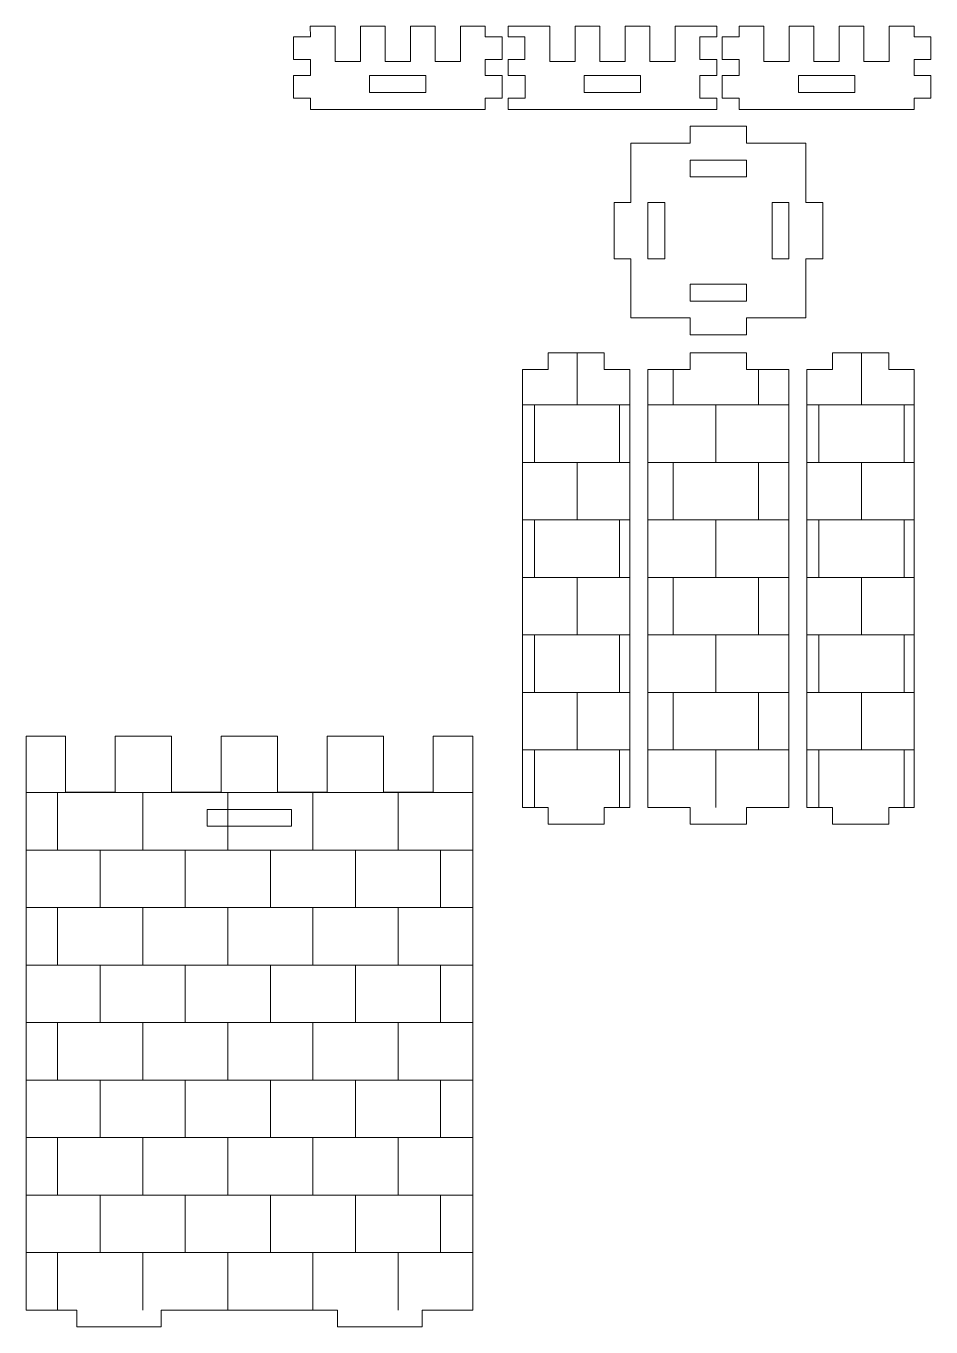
# Model space of a CAD drawing. Header units: millimetres. Extents: x -421 to 418, y -426 to 431.
# Drawn here: x 55.5 to 216.1, y -119.7 to 111.4 of the extents above; entities that cross this region are included whole.
import ezdxf

# ---------------------------------------------------------------- set-up
doc = ezdxf.new("R2010")
doc.units = ezdxf.units.MM
doc.header["$MEASUREMENT"] = 0
doc.layers.add('layer 1', color=7, linetype='Continuous')

msp = doc.modelspace()

# ---------------------------------------------------------------- linework, layer by layer
at = {"layer": 'layer 1', "color": 250, "lineweight": 9}
for points, knots in [([(105.9629, 96.5401), (105.9629, 96.5401), (105.9625, 98.5401), (105.9625, 98.5401), (105.9625, 98.5401), (105.9625, 98.5401), (102.9662, 98.5401), (102.9662, 98.5401), (102.9662, 98.5401), (102.9662, 98.5401), (102.9662, 102.5401), (102.9662, 102.5401), (102.9662, 102.5401), (102.9662, 102.5401), (105.9618, 102.5401), (105.9618, 102.5401), (105.9618, 102.5401), (105.9618, 102.5401), (105.9613, 105.4029), (105.9613, 105.4029), (105.9613, 105.4029), (105.9613, 105.4029), (102.9513, 105.4029), (102.9513, 105.4029), (102.9513, 105.4029), (102.9513, 105.4029), (102.9513, 109.4029), (102.9513, 109.4029), (102.9513, 109.4029), (102.9513, 109.4029), (105.9606, 109.4029), (105.9606, 109.4029), (105.9606, 109.4029), (105.9606, 109.4029), (105.9603, 111.3501), (105.9603, 111.3501), (105.9603, 111.3501), (105.9603, 111.3501), (110.3618, 111.3501), (110.3618, 111.3501), (110.3618, 111.3501), (110.3618, 111.3501), (110.3618, 105.0354), (110.3618, 105.0354), (110.3618, 105.0354), (110.3618, 105.0354), (114.8404, 105.0354), (114.8404, 105.0354), (114.8404, 105.0354), (114.8404, 105.0354), (114.8404, 111.3501), (114.8404, 111.3501), (114.8404, 111.3501), (114.8404, 111.3501), (119.2419, 111.3501), (119.2419, 111.3501), (119.2419, 111.3501), (119.2419, 111.3501), (119.2419, 105.0354), (119.2419, 105.0354), (119.2419, 105.0354), (119.2419, 105.0354), (123.7205, 105.0354), (123.7205, 105.0354), (123.7205, 105.0354), (123.7205, 105.0354), (123.7205, 111.3501), (123.7205, 111.3501), (123.7205, 111.3501), (123.7205, 111.3501), (128.1221, 111.3501), (128.1221, 111.3501), (128.1221, 111.3501), (128.1221, 111.3501), (128.1221, 105.0354), (128.1221, 105.0354), (128.1221, 105.0354), (128.1221, 105.0354), (132.6008, 105.0354), (132.6008, 105.0354), (132.6008, 105.0354), (132.6008, 105.0354), (132.6008, 111.3501), (132.6008, 111.3501), (132.6008, 111.3501), (132.6008, 111.3501), (137.0024, 111.3501), (137.0024, 111.3501), (137.0024, 111.3501), (137.0024, 111.3501), (137.0038, 109.4029), (137.0038, 109.4029), (137.0038, 109.4029), (137.0038, 109.4029), (139.9975, 109.4029), (139.9975, 109.4029), (139.9975, 109.4029), (139.9975, 109.4029), (139.9975, 105.4029), (139.9975, 105.4029), (139.9975, 105.4029), (139.9975, 105.4029), (137.0067, 105.4029), (137.0067, 105.4029), (137.0067, 105.4029), (137.0067, 105.4029), (137.0087, 102.5401), (137.0087, 102.5401), (137.0087, 102.5401), (137.0087, 102.5401), (140.013, 102.5401), (140.013, 102.5401), (140.013, 102.5401), (140.013, 102.5401), (140.013, 98.5401), (140.013, 98.5401), (140.013, 98.5401), (140.013, 98.5401), (137.0116, 98.5401), (137.0116, 98.5401), (137.0116, 98.5401), (137.0116, 98.5401), (137.013, 96.5401), (137.013, 96.5401), (137.013, 96.5401), (137.013, 96.5401), (105.9629, 96.5401), (105.9629, 96.5401)], [0, 0, 0, 0, 0.03030303, 0.03030303, 0.03030303, 0.03030303, 0.06060606, 0.06060606, 0.06060606, 0.06060606, 0.09090909, 0.09090909, 0.09090909, 0.09090909, 0.12121212, 0.12121212, 0.12121212, 0.12121212, 0.15151515, 0.15151515, 0.15151515, 0.15151515, 0.18181818, 0.18181818, 0.18181818, 0.18181818, 0.21212121, 0.21212121, 0.21212121, 0.21212121, 0.24242424, 0.24242424, 0.24242424, 0.24242424, 0.27272727, 0.27272727, 0.27272727, 0.27272727, 0.3030303, 0.3030303, 0.3030303, 0.3030303, 0.33333333, 0.33333333, 0.33333333, 0.33333333, 0.36363636, 0.36363636, 0.36363636, 0.36363636, 0.39393939, 0.39393939, 0.39393939, 0.39393939, 0.42424242, 0.42424242, 0.42424242, 0.42424242, 0.45454545, 0.45454545, 0.45454545, 0.45454545, 0.48484848, 0.48484848, 0.48484848, 0.48484848, 0.51515152, 0.51515152, 0.51515152, 0.51515152, 0.54545455, 0.54545455, 0.54545455, 0.54545455, 0.57575758, 0.57575758, 0.57575758, 0.57575758, 0.60606061, 0.60606061, 0.60606061, 0.60606061, 0.63636364, 0.63636364, 0.63636364, 0.63636364, 0.66666667, 0.66666667, 0.66666667, 0.66666667, 0.6969697, 0.6969697, 0.6969697, 0.6969697, 0.72727273, 0.72727273, 0.72727273, 0.72727273, 0.75757576, 0.75757576, 0.75757576, 0.75757576, 0.78787879, 0.78787879, 0.78787879, 0.78787879, 0.81818182, 0.81818182, 0.81818182, 0.81818182, 0.84848485, 0.84848485, 0.84848485, 0.84848485, 0.87878788, 0.87878788, 0.87878788, 0.87878788, 0.90909091, 0.90909091, 0.90909091, 0.90909091, 0.93939394, 0.93939394, 0.93939394, 0.93939394, 1, 1, 1, 1]), ([(141.0762, 96.5401), (141.0762, 96.5401), (141.0758, 98.5401), (141.0758, 98.5401), (141.0758, 98.5401), (141.0758, 98.5401), (144.0762, 98.5401), (144.0762, 98.5401), (144.0762, 98.5401), (144.0762, 98.5401), (144.0762, 102.5401), (144.0762, 102.5401), (144.0762, 102.5401), (144.0762, 102.5401), (141.0751, 102.5401), (141.0751, 102.5401), (141.0751, 102.5401), (141.0751, 102.5401), (141.0746, 105.4029), (141.0746, 105.4029), (141.0746, 105.4029), (141.0746, 105.4029), (144.0579, 105.4029), (144.0579, 105.4029), (144.0579, 105.4029), (144.0579, 105.4029), (144.0579, 109.4029), (144.0579, 109.4029), (144.0579, 109.4029), (144.0579, 109.4029), (141.0739, 109.4029), (141.0739, 109.4029), (141.0739, 109.4029), (141.0739, 109.4029), (141.0736, 111.3501), (141.0736, 111.3501), (141.0736, 111.3501), (141.0736, 111.3501), (148.4751, 111.3501), (148.4751, 111.3501), (148.4751, 111.3501), (148.4751, 111.3501), (148.4751, 105.0354), (148.4751, 105.0354), (148.4751, 105.0354), (148.4751, 105.0354), (152.9537, 105.0354), (152.9537, 105.0354), (152.9537, 105.0354), (152.9537, 105.0354), (152.9537, 111.3501), (152.9537, 111.3501), (152.9537, 111.3501), (152.9537, 111.3501), (157.3552, 111.3501), (157.3552, 111.3501), (157.3552, 111.3501), (157.3552, 111.3501), (157.3552, 105.0354), (157.3552, 105.0354), (157.3552, 105.0354), (157.3552, 105.0354), (161.8338, 105.0354), (161.8338, 105.0354), (161.8338, 105.0354), (161.8338, 105.0354), (161.8338, 111.3501), (161.8338, 111.3501), (161.8338, 111.3501), (161.8338, 111.3501), (166.2354, 111.3501), (166.2354, 111.3501), (166.2354, 111.3501), (166.2354, 111.3501), (166.2354, 105.0354), (166.2354, 105.0354), (166.2354, 105.0354), (166.2354, 105.0354), (170.7141, 105.0354), (170.7141, 105.0354), (170.7141, 105.0354), (170.7141, 105.0354), (170.7141, 111.3501), (170.7141, 111.3501), (170.7141, 111.3501), (170.7141, 111.3501), (178.1157, 111.3501), (178.1157, 111.3501), (178.1157, 111.3501), (178.1157, 111.3501), (178.1171, 109.4029), (178.1171, 109.4029), (178.1171, 109.4029), (178.1171, 109.4029), (175.1121, 109.4029), (175.1121, 109.4029), (175.1121, 109.4029), (175.1121, 109.4029), (175.1121, 105.4029), (175.1121, 105.4029), (175.1121, 105.4029), (175.1121, 105.4029), (178.12, 105.4029), (178.12, 105.4029), (178.12, 105.4029), (178.12, 105.4029), (178.122, 102.5401), (178.122, 102.5401), (178.122, 102.5401), (178.122, 102.5401), (175.1261, 102.5401), (175.1261, 102.5401), (175.1261, 102.5401), (175.1261, 102.5401), (175.1261, 98.5401), (175.1261, 98.5401), (175.1261, 98.5401), (175.1261, 98.5401), (178.1249, 98.5401), (178.1249, 98.5401), (178.1249, 98.5401), (178.1249, 98.5401), (178.1263, 96.5401), (178.1263, 96.5401), (178.1263, 96.5401), (178.1263, 96.5401), (141.0762, 96.5401), (141.0762, 96.5401)], [0, 0, 0, 0, 0.03030303, 0.03030303, 0.03030303, 0.03030303, 0.06060606, 0.06060606, 0.06060606, 0.06060606, 0.09090909, 0.09090909, 0.09090909, 0.09090909, 0.12121212, 0.12121212, 0.12121212, 0.12121212, 0.15151515, 0.15151515, 0.15151515, 0.15151515, 0.18181818, 0.18181818, 0.18181818, 0.18181818, 0.21212121, 0.21212121, 0.21212121, 0.21212121, 0.24242424, 0.24242424, 0.24242424, 0.24242424, 0.27272727, 0.27272727, 0.27272727, 0.27272727, 0.3030303, 0.3030303, 0.3030303, 0.3030303, 0.33333333, 0.33333333, 0.33333333, 0.33333333, 0.36363636, 0.36363636, 0.36363636, 0.36363636, 0.39393939, 0.39393939, 0.39393939, 0.39393939, 0.42424242, 0.42424242, 0.42424242, 0.42424242, 0.45454545, 0.45454545, 0.45454545, 0.45454545, 0.48484848, 0.48484848, 0.48484848, 0.48484848, 0.51515152, 0.51515152, 0.51515152, 0.51515152, 0.54545455, 0.54545455, 0.54545455, 0.54545455, 0.57575758, 0.57575758, 0.57575758, 0.57575758, 0.60606061, 0.60606061, 0.60606061, 0.60606061, 0.63636364, 0.63636364, 0.63636364, 0.63636364, 0.66666667, 0.66666667, 0.66666667, 0.66666667, 0.6969697, 0.6969697, 0.6969697, 0.6969697, 0.72727273, 0.72727273, 0.72727273, 0.72727273, 0.75757576, 0.75757576, 0.75757576, 0.75757576, 0.78787879, 0.78787879, 0.78787879, 0.78787879, 0.81818182, 0.81818182, 0.81818182, 0.81818182, 0.84848485, 0.84848485, 0.84848485, 0.84848485, 0.87878788, 0.87878788, 0.87878788, 0.87878788, 0.90909091, 0.90909091, 0.90909091, 0.90909091, 0.93939394, 0.93939394, 0.93939394, 0.93939394, 1, 1, 1, 1]), ([(182.0949, 96.5401), (182.0949, 96.5401), (182.0945, 98.5401), (182.0945, 98.5401), (182.0945, 98.5401), (182.0945, 98.5401), (179.0982, 98.5401), (179.0982, 98.5401), (179.0982, 98.5401), (179.0982, 98.5401), (179.0982, 102.5401), (179.0982, 102.5401), (179.0982, 102.5401), (179.0982, 102.5401), (182.0938, 102.5401), (182.0938, 102.5401), (182.0938, 102.5401), (182.0938, 102.5401), (182.0933, 105.4029), (182.0933, 105.4029), (182.0933, 105.4029), (182.0933, 105.4029), (179.0833, 105.4029), (179.0833, 105.4029), (179.0833, 105.4029), (179.0833, 105.4029), (179.0833, 109.4029), (179.0833, 109.4029), (179.0833, 109.4029), (179.0833, 109.4029), (182.0926, 109.4029), (182.0926, 109.4029), (182.0926, 109.4029), (182.0926, 109.4029), (182.0923, 111.3501), (182.0923, 111.3501), (182.0923, 111.3501), (182.0923, 111.3501), (186.4938, 111.3501), (186.4938, 111.3501), (186.4938, 111.3501), (186.4938, 111.3501), (186.4938, 105.0354), (186.4938, 105.0354), (186.4938, 105.0354), (186.4938, 105.0354), (190.9724, 105.0354), (190.9724, 105.0354), (190.9724, 105.0354), (190.9724, 105.0354), (190.9724, 111.3501), (190.9724, 111.3501), (190.9724, 111.3501), (190.9724, 111.3501), (195.3739, 111.3501), (195.3739, 111.3501), (195.3739, 111.3501), (195.3739, 111.3501), (195.3739, 105.0354), (195.3739, 105.0354), (195.3739, 105.0354), (195.3739, 105.0354), (199.8525, 105.0354), (199.8525, 105.0354), (199.8525, 105.0354), (199.8525, 105.0354), (199.8525, 111.3501), (199.8525, 111.3501), (199.8525, 111.3501), (199.8525, 111.3501), (204.2541, 111.3501), (204.2541, 111.3501), (204.2541, 111.3501), (204.2541, 111.3501), (204.2541, 105.0354), (204.2541, 105.0354), (204.2541, 105.0354), (204.2541, 105.0354), (208.7328, 105.0354), (208.7328, 105.0354), (208.7328, 105.0354), (208.7328, 105.0354), (208.7328, 111.3501), (208.7328, 111.3501), (208.7328, 111.3501), (208.7328, 111.3501), (213.1344, 111.3501), (213.1344, 111.3501), (213.1344, 111.3501), (213.1344, 111.3501), (213.1358, 109.4029), (213.1358, 109.4029), (213.1358, 109.4029), (213.1358, 109.4029), (216.1295, 109.4029), (216.1295, 109.4029), (216.1295, 109.4029), (216.1295, 109.4029), (216.1295, 105.4029), (216.1295, 105.4029), (216.1295, 105.4029), (216.1295, 105.4029), (213.1387, 105.4029), (213.1387, 105.4029), (213.1387, 105.4029), (213.1387, 105.4029), (213.1407, 102.5401), (213.1407, 102.5401), (213.1407, 102.5401), (213.1407, 102.5401), (216.145, 102.5401), (216.145, 102.5401), (216.145, 102.5401), (216.145, 102.5401), (216.145, 98.5401), (216.145, 98.5401), (216.145, 98.5401), (216.145, 98.5401), (213.1436, 98.5401), (213.1436, 98.5401), (213.1436, 98.5401), (213.1436, 98.5401), (213.145, 96.5401), (213.145, 96.5401), (213.145, 96.5401), (213.145, 96.5401), (182.0949, 96.5401), (182.0949, 96.5401)], [0, 0, 0, 0, 0.03030303, 0.03030303, 0.03030303, 0.03030303, 0.06060606, 0.06060606, 0.06060606, 0.06060606, 0.09090909, 0.09090909, 0.09090909, 0.09090909, 0.12121212, 0.12121212, 0.12121212, 0.12121212, 0.15151515, 0.15151515, 0.15151515, 0.15151515, 0.18181818, 0.18181818, 0.18181818, 0.18181818, 0.21212121, 0.21212121, 0.21212121, 0.21212121, 0.24242424, 0.24242424, 0.24242424, 0.24242424, 0.27272727, 0.27272727, 0.27272727, 0.27272727, 0.3030303, 0.3030303, 0.3030303, 0.3030303, 0.33333333, 0.33333333, 0.33333333, 0.33333333, 0.36363636, 0.36363636, 0.36363636, 0.36363636, 0.39393939, 0.39393939, 0.39393939, 0.39393939, 0.42424242, 0.42424242, 0.42424242, 0.42424242, 0.45454545, 0.45454545, 0.45454545, 0.45454545, 0.48484848, 0.48484848, 0.48484848, 0.48484848, 0.51515152, 0.51515152, 0.51515152, 0.51515152, 0.54545455, 0.54545455, 0.54545455, 0.54545455, 0.57575758, 0.57575758, 0.57575758, 0.57575758, 0.60606061, 0.60606061, 0.60606061, 0.60606061, 0.63636364, 0.63636364, 0.63636364, 0.63636364, 0.66666667, 0.66666667, 0.66666667, 0.66666667, 0.6969697, 0.6969697, 0.6969697, 0.6969697, 0.72727273, 0.72727273, 0.72727273, 0.72727273, 0.75757576, 0.75757576, 0.75757576, 0.75757576, 0.78787879, 0.78787879, 0.78787879, 0.78787879, 0.81818182, 0.81818182, 0.81818182, 0.81818182, 0.84848485, 0.84848485, 0.84848485, 0.84848485, 0.87878788, 0.87878788, 0.87878788, 0.87878788, 0.90909091, 0.90909091, 0.90909091, 0.90909091, 0.93939394, 0.93939394, 0.93939394, 0.93939394, 1, 1, 1, 1]), ([(116.4879, 99.5401), (116.4879, 99.5401), (126.4879, 99.5401), (126.4879, 99.5401), (126.4879, 99.5401), (126.4879, 99.5401), (126.4879, 102.5401), (126.4879, 102.5401), (126.4879, 102.5401), (126.4879, 102.5401), (116.4879, 102.5401), (116.4879, 102.5401), (116.4879, 102.5401), (116.4879, 102.5401), (116.4879, 99.5401), (116.4879, 99.5401)], [0, 0, 0, 0, 0.2, 0.2, 0.2, 0.2, 0.4, 0.4, 0.4, 0.4, 0.6, 0.6, 0.6, 0.6, 1, 1, 1, 1]), ([(154.6012, 99.5401), (154.6012, 99.5401), (164.6012, 99.5401), (164.6012, 99.5401), (164.6012, 99.5401), (164.6012, 99.5401), (164.6012, 102.5401), (164.6012, 102.5401), (164.6012, 102.5401), (164.6012, 102.5401), (154.6012, 102.5401), (154.6012, 102.5401), (154.6012, 102.5401), (154.6012, 102.5401), (154.6012, 99.5401), (154.6012, 99.5401)], [0, 0, 0, 0, 0.2, 0.2, 0.2, 0.2, 0.4, 0.4, 0.4, 0.4, 0.6, 0.6, 0.6, 0.6, 1, 1, 1, 1]), ([(192.6199, 99.5401), (192.6199, 99.5401), (202.6199, 99.5401), (202.6199, 99.5401), (202.6199, 99.5401), (202.6199, 99.5401), (202.6199, 102.5401), (202.6199, 102.5401), (202.6199, 102.5401), (202.6199, 102.5401), (192.6199, 102.5401), (192.6199, 102.5401), (192.6199, 102.5401), (192.6199, 102.5401), (192.6199, 99.5401), (192.6199, 99.5401)], [0, 0, 0, 0, 0.2, 0.2, 0.2, 0.2, 0.4, 0.4, 0.4, 0.4, 0.6, 0.6, 0.6, 0.6, 1, 1, 1, 1]), ([(162.8881, 59.4973), (162.8881, 59.4973), (173.4079, 59.4973), (173.4079, 59.4973), (173.4079, 59.4973), (173.4079, 59.4973), (173.4079, 56.4973), (173.4079, 56.4973), (173.4079, 56.4973), (173.4079, 56.4973), (183.4079, 56.4973), (183.4079, 56.4973), (183.4079, 56.4973), (183.4079, 56.4973), (183.4079, 59.4973), (183.4079, 59.4973), (183.4079, 59.4973), (183.4079, 59.4973), (193.9276, 59.4973), (193.9276, 59.4973), (193.9276, 59.4973), (193.9276, 59.4973), (193.9276, 70.0168), (193.9276, 70.0168), (193.9276, 70.0168), (193.9276, 70.0168), (196.9274, 70.0168), (196.9274, 70.0168), (196.9274, 70.0168), (196.9274, 70.0168), (196.9274, 80.0168), (196.9274, 80.0168), (196.9274, 80.0168), (196.9274, 80.0168), (193.9276, 80.0168), (193.9276, 80.0168), (193.9276, 80.0168), (193.9276, 80.0168), (193.9276, 90.5363), (193.9276, 90.5363), (193.9276, 90.5363), (193.9276, 90.5363), (183.4079, 90.5363), (183.4079, 90.5363), (183.4079, 90.5363), (183.4079, 90.5363), (183.4079, 93.5363), (183.4079, 93.5363), (183.4079, 93.5363), (183.4079, 93.5363), (173.4079, 93.5363), (173.4079, 93.5363), (173.4079, 93.5363), (173.4079, 93.5363), (173.4079, 90.5363), (173.4079, 90.5363), (173.4079, 90.5363), (173.4079, 90.5363), (162.8881, 90.5363), (162.8881, 90.5363), (162.8881, 90.5363), (162.8881, 90.5363), (162.8881, 80.0168), (162.8881, 80.0168), (162.8881, 80.0168), (162.8881, 80.0168), (159.8884, 80.0168), (159.8884, 80.0168), (159.8884, 80.0168), (159.8884, 80.0168), (159.8884, 70.0168), (159.8884, 70.0168), (159.8884, 70.0168), (159.8884, 70.0168), (162.8881, 70.0168), (162.8881, 70.0168), (162.8881, 70.0168), (162.8881, 70.0168), (162.8881, 59.4973), (162.8881, 59.4973)], [0, 0, 0, 0, 0.04761905, 0.04761905, 0.04761905, 0.04761905, 0.0952381, 0.0952381, 0.0952381, 0.0952381, 0.14285714, 0.14285714, 0.14285714, 0.14285714, 0.19047619, 0.19047619, 0.19047619, 0.19047619, 0.23809524, 0.23809524, 0.23809524, 0.23809524, 0.28571429, 0.28571429, 0.28571429, 0.28571429, 0.33333333, 0.33333333, 0.33333333, 0.33333333, 0.38095238, 0.38095238, 0.38095238, 0.38095238, 0.42857143, 0.42857143, 0.42857143, 0.42857143, 0.47619048, 0.47619048, 0.47619048, 0.47619048, 0.52380952, 0.52380952, 0.52380952, 0.52380952, 0.57142857, 0.57142857, 0.57142857, 0.57142857, 0.61904762, 0.61904762, 0.61904762, 0.61904762, 0.66666667, 0.66666667, 0.66666667, 0.66666667, 0.71428571, 0.71428571, 0.71428571, 0.71428571, 0.76190476, 0.76190476, 0.76190476, 0.76190476, 0.80952381, 0.80952381, 0.80952381, 0.80952381, 0.85714286, 0.85714286, 0.85714286, 0.85714286, 0.9047619, 0.9047619, 0.9047619, 0.9047619, 1, 1, 1, 1]), ([(173.4079, 87.5432), (173.4079, 87.5432), (183.4079, 87.5432), (183.4079, 87.5432), (183.4079, 87.5432), (183.4079, 87.5432), (183.4079, 84.5432), (183.4079, 84.5432), (183.4079, 84.5432), (183.4079, 84.5432), (173.4079, 84.5432), (173.4079, 84.5432), (173.4079, 84.5432), (173.4079, 84.5432), (173.4079, 87.5432), (173.4079, 87.5432)], [0, 0, 0, 0, 0.2, 0.2, 0.2, 0.2, 0.4, 0.4, 0.4, 0.4, 0.6, 0.6, 0.6, 0.6, 1, 1, 1, 1]), ([(165.8815, 70.0168), (165.8815, 70.0168), (165.8815, 80.0168), (165.8815, 80.0168), (165.8815, 80.0168), (165.8815, 80.0168), (168.8815, 80.0168), (168.8815, 80.0168), (168.8815, 80.0168), (168.8815, 80.0168), (168.8815, 70.0168), (168.8815, 70.0168), (168.8815, 70.0168), (168.8815, 70.0168), (165.8815, 70.0168), (165.8815, 70.0168)], [0, 0, 0, 0, 0.2, 0.2, 0.2, 0.2, 0.4, 0.4, 0.4, 0.4, 0.6, 0.6, 0.6, 0.6, 1, 1, 1, 1]), ([(187.9343, 70.0168), (187.9343, 70.0168), (187.9343, 80.0168), (187.9343, 80.0168), (187.9343, 80.0168), (187.9343, 80.0168), (190.9343, 80.0168), (190.9343, 80.0168), (190.9343, 80.0168), (190.9343, 80.0168), (190.9343, 70.0168), (190.9343, 70.0168), (190.9343, 70.0168), (190.9343, 70.0168), (187.9343, 70.0168), (187.9343, 70.0168)], [0, 0, 0, 0, 0.2, 0.2, 0.2, 0.2, 0.4, 0.4, 0.4, 0.4, 0.6, 0.6, 0.6, 0.6, 1, 1, 1, 1]), ([(173.4079, 65.4904), (173.4079, 65.4904), (183.4079, 65.4904), (183.4079, 65.4904), (183.4079, 65.4904), (183.4079, 65.4904), (183.4079, 62.4904), (183.4079, 62.4904), (183.4079, 62.4904), (183.4079, 62.4904), (173.4079, 62.4904), (173.4079, 62.4904), (173.4079, 62.4904), (173.4079, 62.4904), (173.4079, 65.4904), (173.4079, 65.4904)], [0, 0, 0, 0, 0.2, 0.2, 0.2, 0.2, 0.4, 0.4, 0.4, 0.4, 0.6, 0.6, 0.6, 0.6, 1, 1, 1, 1]), ([(143.6287, -27.4341), (143.6287, -27.4341), (148.1551, -27.4341), (148.1551, -27.4341), (148.1551, -27.4341), (148.1551, -27.4341), (148.1551, -30.4341), (148.1551, -30.4341), (148.1551, -30.4341), (148.1551, -30.4341), (158.1551, -30.4341), (158.1551, -30.4341), (158.1551, -30.4341), (158.1551, -30.4341), (158.1551, -27.4341), (158.1551, -27.4341), (158.1551, -27.4341), (158.1551, -27.4341), (162.6815, -27.4341), (162.6815, -27.4341), (162.6815, -27.4341), (162.6815, -27.4341), (162.6815, 50.3223), (162.6815, 50.3223), (162.6815, 50.3223), (162.6815, 50.3223), (158.1551, 50.3223), (158.1551, 50.3223), (158.1551, 50.3223), (158.1551, 50.3223), (158.1551, 53.3223), (158.1551, 53.3223), (158.1551, 53.3223), (158.1551, 53.3223), (148.1551, 53.3223), (148.1551, 53.3223), (148.1551, 53.3223), (148.1551, 53.3223), (148.1551, 50.3223), (148.1551, 50.3223), (148.1551, 50.3223), (148.1551, 50.3223), (143.6287, 50.3223), (143.6287, 50.3223), (143.6287, 50.3223), (143.6287, 50.3223), (143.6287, -27.4341), (143.6287, -27.4341)], [0, 0, 0, 0, 0.07692308, 0.07692308, 0.07692308, 0.07692308, 0.15384615, 0.15384615, 0.15384615, 0.15384615, 0.23076923, 0.23076923, 0.23076923, 0.23076923, 0.30769231, 0.30769231, 0.30769231, 0.30769231, 0.38461538, 0.38461538, 0.38461538, 0.38461538, 0.46153846, 0.46153846, 0.46153846, 0.46153846, 0.53846154, 0.53846154, 0.53846154, 0.53846154, 0.61538462, 0.61538462, 0.61538462, 0.61538462, 0.69230769, 0.69230769, 0.69230769, 0.69230769, 0.76923077, 0.76923077, 0.76923077, 0.76923077, 0.84615385, 0.84615385, 0.84615385, 0.84615385, 1, 1, 1, 1]), ([(165.8815, -27.4341), (165.8815, -27.4341), (173.4079, -27.4341), (173.4079, -27.4341), (173.4079, -27.4341), (173.4079, -27.4341), (173.4079, -30.4341), (173.4079, -30.4341), (173.4079, -30.4341), (173.4079, -30.4341), (183.4079, -30.4341), (183.4079, -30.4341), (183.4079, -30.4341), (183.4079, -30.4341), (183.4079, -27.4341), (183.4079, -27.4341), (183.4079, -27.4341), (183.4079, -27.4341), (190.9343, -27.4341), (190.9343, -27.4341), (190.9343, -27.4341), (190.9343, -27.4341), (190.9343, 50.3223), (190.9343, 50.3223), (190.9343, 50.3223), (190.9343, 50.3223), (183.4079, 50.3223), (183.4079, 50.3223), (183.4079, 50.3223), (183.4079, 50.3223), (183.4079, 53.3223), (183.4079, 53.3223), (183.4079, 53.3223), (183.4079, 53.3223), (173.4079, 53.3223), (173.4079, 53.3223), (173.4079, 53.3223), (173.4079, 53.3223), (173.4079, 50.3223), (173.4079, 50.3223), (173.4079, 50.3223), (173.4079, 50.3223), (165.8815, 50.3223), (165.8815, 50.3223), (165.8815, 50.3223), (165.8815, 50.3223), (165.8815, -27.4341), (165.8815, -27.4341)], [0, 0, 0, 0, 0.07692308, 0.07692308, 0.07692308, 0.07692308, 0.15384615, 0.15384615, 0.15384615, 0.15384615, 0.23076923, 0.23076923, 0.23076923, 0.23076923, 0.30769231, 0.30769231, 0.30769231, 0.30769231, 0.38461538, 0.38461538, 0.38461538, 0.38461538, 0.46153846, 0.46153846, 0.46153846, 0.46153846, 0.53846154, 0.53846154, 0.53846154, 0.53846154, 0.61538462, 0.61538462, 0.61538462, 0.61538462, 0.69230769, 0.69230769, 0.69230769, 0.69230769, 0.76923077, 0.76923077, 0.76923077, 0.76923077, 0.84615385, 0.84615385, 0.84615385, 0.84615385, 1, 1, 1, 1]), ([(194.1343, -27.4341), (194.1343, -27.4341), (198.6607, -27.4341), (198.6607, -27.4341), (198.6607, -27.4341), (198.6607, -27.4341), (198.6607, -30.4341), (198.6607, -30.4341), (198.6607, -30.4341), (198.6607, -30.4341), (208.6607, -30.4341), (208.6607, -30.4341), (208.6607, -30.4341), (208.6607, -30.4341), (208.6607, -27.4341), (208.6607, -27.4341), (208.6607, -27.4341), (208.6607, -27.4341), (213.1871, -27.4341), (213.1871, -27.4341), (213.1871, -27.4341), (213.1871, -27.4341), (213.1871, 50.3223), (213.1871, 50.3223), (213.1871, 50.3223), (213.1871, 50.3223), (208.6607, 50.3223), (208.6607, 50.3223), (208.6607, 50.3223), (208.6607, 50.3223), (208.6607, 53.3223), (208.6607, 53.3223), (208.6607, 53.3223), (208.6607, 53.3223), (198.6607, 53.3223), (198.6607, 53.3223), (198.6607, 53.3223), (198.6607, 53.3223), (198.6607, 50.3223), (198.6607, 50.3223), (198.6607, 50.3223), (198.6607, 50.3223), (194.1343, 50.3223), (194.1343, 50.3223), (194.1343, 50.3223), (194.1343, 50.3223), (194.1343, -27.4341), (194.1343, -27.4341)], [0, 0, 0, 0, 0.07692308, 0.07692308, 0.07692308, 0.07692308, 0.15384615, 0.15384615, 0.15384615, 0.15384615, 0.23076923, 0.23076923, 0.23076923, 0.23076923, 0.30769231, 0.30769231, 0.30769231, 0.30769231, 0.38461538, 0.38461538, 0.38461538, 0.38461538, 0.46153846, 0.46153846, 0.46153846, 0.46153846, 0.53846154, 0.53846154, 0.53846154, 0.53846154, 0.61538462, 0.61538462, 0.61538462, 0.61538462, 0.69230769, 0.69230769, 0.69230769, 0.69230769, 0.76923077, 0.76923077, 0.76923077, 0.76923077, 0.84615385, 0.84615385, 0.84615385, 0.84615385, 1, 1, 1, 1]), ([(62.4867, -24.7571), (62.4867, -24.7571), (71.312, -24.7571), (71.312, -24.7571), (71.312, -24.7571), (71.312, -24.7571), (71.312, -14.7569), (71.312, -14.7569), (71.312, -14.7569), (71.312, -14.7569), (81.312, -14.7569), (81.312, -14.7569), (81.312, -14.7569), (81.312, -14.7569), (81.312, -24.7571), (81.312, -24.7571), (81.312, -24.7571), (81.312, -24.7571), (90.1373, -24.7571), (90.1373, -24.7571), (90.1373, -24.7571), (90.1373, -24.7571), (90.1373, -14.7569), (90.1373, -14.7569), (90.1373, -14.7569), (90.1373, -14.7569), (100.1373, -14.7569), (100.1373, -14.7569), (100.1373, -14.7569), (100.1373, -14.7569), (100.1373, -24.7571), (100.1373, -24.7571), (100.1373, -24.7571), (100.1373, -24.7571), (108.9626, -24.7571), (108.9626, -24.7571), (108.9626, -24.7571), (108.9626, -24.7571), (108.9626, -14.7569), (108.9626, -14.7569), (108.9626, -14.7569), (108.9626, -14.7569), (118.9626, -14.7569), (118.9626, -14.7569), (118.9626, -14.7569), (118.9626, -14.7569), (118.9626, -24.7571), (118.9626, -24.7571), (118.9626, -24.7571), (118.9626, -24.7571), (127.788, -24.7571), (127.788, -24.7571), (127.788, -24.7571), (127.788, -24.7571), (127.788, -14.7569), (127.788, -14.7569), (127.788, -14.7569), (127.788, -14.7569), (134.7921, -14.7569), (134.7921, -14.7569), (134.7921, -14.7569), (134.7921, -14.7569), (134.7921, -116.7221), (134.7921, -116.7221), (134.7921, -116.7221), (134.7921, -116.7221), (125.7921, -116.7221), (125.7921, -116.7221), (125.7921, -116.7221), (125.7921, -116.7221), (125.7921, -119.7221), (125.7921, -119.7221), (125.7921, -119.7221), (125.7921, -119.7221), (110.7921, -119.7221), (110.7921, -119.7221), (110.7921, -119.7221), (110.7921, -119.7221), (110.7921, -116.7221), (110.7921, -116.7221), (110.7921, -116.7221), (110.7921, -116.7221), (79.4867, -116.7221), (79.4867, -116.7221), (79.4867, -116.7221), (79.4867, -116.7221), (79.4867, -119.7221), (79.4867, -119.7221), (79.4867, -119.7221), (79.4867, -119.7221), (64.4867, -119.7221), (64.4867, -119.7221), (64.4867, -119.7221), (64.4867, -119.7221), (64.4867, -116.7221), (64.4867, -116.7221), (64.4867, -116.7221), (64.4867, -116.7221), (55.4867, -116.7221), (55.4867, -116.7221), (55.4867, -116.7221), (55.4867, -116.7221), (55.4867, -14.7569), (55.4867, -14.7569), (55.4867, -14.7569), (55.4867, -14.7569), (62.4867, -14.7569), (62.4867, -14.7569), (62.4867, -14.7569), (62.4867, -14.7569), (62.4867, -24.7571), (62.4867, -24.7571)], [0, 0, 0, 0, 0.03448276, 0.03448276, 0.03448276, 0.03448276, 0.06896552, 0.06896552, 0.06896552, 0.06896552, 0.10344828, 0.10344828, 0.10344828, 0.10344828, 0.13793103, 0.13793103, 0.13793103, 0.13793103, 0.17241379, 0.17241379, 0.17241379, 0.17241379, 0.20689655, 0.20689655, 0.20689655, 0.20689655, 0.24137931, 0.24137931, 0.24137931, 0.24137931, 0.27586207, 0.27586207, 0.27586207, 0.27586207, 0.31034483, 0.31034483, 0.31034483, 0.31034483, 0.34482759, 0.34482759, 0.34482759, 0.34482759, 0.37931034, 0.37931034, 0.37931034, 0.37931034, 0.4137931, 0.4137931, 0.4137931, 0.4137931, 0.44827586, 0.44827586, 0.44827586, 0.44827586, 0.48275862, 0.48275862, 0.48275862, 0.48275862, 0.51724138, 0.51724138, 0.51724138, 0.51724138, 0.55172414, 0.55172414, 0.55172414, 0.55172414, 0.5862069, 0.5862069, 0.5862069, 0.5862069, 0.62068966, 0.62068966, 0.62068966, 0.62068966, 0.65517241, 0.65517241, 0.65517241, 0.65517241, 0.68965517, 0.68965517, 0.68965517, 0.68965517, 0.72413793, 0.72413793, 0.72413793, 0.72413793, 0.75862069, 0.75862069, 0.75862069, 0.75862069, 0.79310345, 0.79310345, 0.79310345, 0.79310345, 0.82758621, 0.82758621, 0.82758621, 0.82758621, 0.86206897, 0.86206897, 0.86206897, 0.86206897, 0.89655172, 0.89655172, 0.89655172, 0.89655172, 0.93103448, 0.93103448, 0.93103448, 0.93103448, 1, 1, 1, 1]), ([(87.6394, -30.7983), (87.6394, -30.7983), (102.6394, -30.7983), (102.6394, -30.7983), (102.6394, -30.7983), (102.6394, -30.7983), (102.6394, -27.7983), (102.6394, -27.7983), (102.6394, -27.7983), (102.6394, -27.7983), (87.6394, -27.7983), (87.6394, -27.7983), (87.6394, -27.7983), (87.6394, -27.7983), (87.6394, -30.7983), (87.6394, -30.7983)], [0, 0, 0, 0, 0.2, 0.2, 0.2, 0.2, 0.4, 0.4, 0.4, 0.4, 0.6, 0.6, 0.6, 0.6, 1, 1, 1, 1])]:
    msp.add_open_spline(points, degree=3, knots=knots, dxfattribs=at)
at = {"layer": 'layer 1', "color": 242, "lineweight": 9}
for points in [[(153.3119, 53.3223), (153.3119, 53.3223), (153.3119, 44.0622), (153.3119, 44.0622)], [(203.8175, 53.3223), (203.8175, 53.3223), (203.8175, 44.0622), (203.8175, 44.0622)], [(170.3905, 50.3223), (170.3905, 50.3223), (170.3905, 44.0622), (170.3905, 44.0622)], [(185.504, 50.3223), (185.504, 50.3223), (185.504, 44.0622), (185.504, 44.0622)], [(143.6287, 44.0622), (143.6287, 44.0622), (162.6815, 44.0622), (162.6815, 44.0622)], [(145.7551, 44.0622), (145.7551, 44.0622), (145.7551, 33.8484), (145.7551, 33.8484)], [(160.8686, 44.0622), (160.8686, 44.0622), (160.8686, 33.8484), (160.8686, 33.8484)], [(165.8815, 44.0622), (165.8815, 44.0622), (190.9343, 44.0622), (190.9343, 44.0622)], [(177.9473, 44.0622), (177.9473, 44.0622), (177.9473, 33.8484), (177.9473, 33.8484)], [(194.1343, 44.0622), (194.1343, 44.0622), (213.1871, 44.0622), (213.1871, 44.0622)], [(196.2607, 44.0622), (196.2607, 44.0622), (196.2607, 33.8484), (196.2607, 33.8484)], [(211.3742, 44.0622), (211.3742, 44.0622), (211.3742, 33.8484), (211.3742, 33.8484)], [(143.6287, 33.8484), (143.6287, 33.8484), (162.6815, 33.8484), (162.6815, 33.8484)], [(153.3119, 33.8484), (153.3119, 33.8484), (153.3119, 23.6347), (153.3119, 23.6347)], [(165.8815, 33.8484), (165.8815, 33.8484), (190.9343, 33.8484), (190.9343, 33.8484)], [(170.3905, 33.8484), (170.3905, 33.8484), (170.3905, 23.6347), (170.3905, 23.6347)], [(185.504, 33.8484), (185.504, 33.8484), (185.504, 23.6347), (185.504, 23.6347)], [(194.1343, 33.8484), (194.1343, 33.8484), (213.1871, 33.8484), (213.1871, 33.8484)], [(203.8175, 33.8484), (203.8175, 33.8484), (203.8175, 23.6347), (203.8175, 23.6347)], [(143.6287, 23.6347), (143.6287, 23.6347), (162.6815, 23.6347), (162.6815, 23.6347)], [(145.7551, 23.6347), (145.7551, 23.6347), (145.7551, 13.4209), (145.7551, 13.4209)], [(160.8686, 23.6347), (160.8686, 23.6347), (160.8686, 13.4209), (160.8686, 13.4209)], [(165.8815, 23.6347), (165.8815, 23.6347), (190.9343, 23.6347), (190.9343, 23.6347)], [(177.9473, 23.6347), (177.9473, 23.6347), (177.9473, 13.4209), (177.9473, 13.4209)], [(194.1343, 23.6347), (194.1343, 23.6347), (213.1871, 23.6347), (213.1871, 23.6347)], [(196.2607, 23.6347), (196.2607, 23.6347), (196.2607, 13.4209), (196.2607, 13.4209)], [(211.3742, 23.6347), (211.3742, 23.6347), (211.3742, 13.4209), (211.3742, 13.4209)], [(143.6287, 13.4209), (143.6287, 13.4209), (162.6815, 13.4209), (162.6815, 13.4209)], [(153.3119, 13.4209), (153.3119, 13.4209), (153.3119, 3.2072), (153.3119, 3.2072)], [(165.8815, 13.4209), (165.8815, 13.4209), (190.9343, 13.4209), (190.9343, 13.4209)], [(170.3905, 13.4209), (170.3905, 13.4209), (170.3905, 3.2072), (170.3905, 3.2072)], [(185.504, 13.4209), (185.504, 13.4209), (185.504, 3.2072), (185.504, 3.2072)], [(194.1343, 13.4209), (194.1343, 13.4209), (213.1871, 13.4209), (213.1871, 13.4209)], [(203.8175, 13.4209), (203.8175, 13.4209), (203.8175, 3.2072), (203.8175, 3.2072)], [(143.6287, 3.2072), (143.6287, 3.2072), (162.6815, 3.2072), (162.6815, 3.2072)], [(145.7551, 3.2072), (145.7551, 3.2072), (145.7551, -7.0066), (145.7551, -7.0066)], [(160.8686, 3.2072), (160.8686, 3.2072), (160.8686, -7.0066), (160.8686, -7.0066)], [(165.8815, 3.2072), (165.8815, 3.2072), (190.9343, 3.2072), (190.9343, 3.2072)], [(177.9473, 3.2072), (177.9473, 3.2072), (177.9473, -7.0066), (177.9473, -7.0066)], [(194.1343, 3.2072), (194.1343, 3.2072), (213.1871, 3.2072), (213.1871, 3.2072)], [(196.2607, 3.2072), (196.2607, 3.2072), (196.2607, -7.0066), (196.2607, -7.0066)], [(211.3742, 3.2072), (211.3742, 3.2072), (211.3742, -7.0066), (211.3742, -7.0066)], [(143.6287, -7.0066), (143.6287, -7.0066), (162.6815, -7.0066), (162.6815, -7.0066)], [(153.3119, -7.0066), (153.3119, -7.0066), (153.3119, -17.2203), (153.3119, -17.2203)], [(165.8815, -7.0066), (165.8815, -7.0066), (190.9343, -7.0066), (190.9343, -7.0066)], [(170.3905, -7.0066), (170.3905, -7.0066), (170.3905, -17.2203), (170.3905, -17.2203)], [(185.504, -7.0066), (185.504, -7.0066), (185.504, -17.2203), (185.504, -17.2203)], [(194.1343, -7.0066), (194.1343, -7.0066), (213.1871, -7.0066), (213.1871, -7.0066)], [(203.8175, -7.0066), (203.8175, -7.0066), (203.8175, -17.2203), (203.8175, -17.2203)], [(143.6287, -17.2203), (143.6287, -17.2203), (162.6815, -17.2203), (162.6815, -17.2203)], [(145.7551, -17.2203), (145.7551, -17.2203), (145.7551, -27.4341), (145.7551, -27.4341)], [(160.8686, -17.2203), (160.8686, -17.2203), (160.8686, -27.4341), (160.8686, -27.4341)], [(165.8815, -17.2203), (165.8815, -17.2203), (190.9343, -17.2203), (190.9343, -17.2203)], [(177.9473, -17.2203), (177.9473, -17.2203), (177.9473, -27.4341), (177.9473, -27.4341)], [(194.1343, -17.2203), (194.1343, -17.2203), (213.1871, -17.2203), (213.1871, -17.2203)], [(196.2607, -17.2203), (196.2607, -17.2203), (196.2607, -27.4341), (196.2607, -27.4341)], [(211.3742, -17.2203), (211.3742, -17.2203), (211.3742, -27.4341), (211.3742, -27.4341)], [(55.4867, -24.7983), (55.4867, -24.7983), (134.7921, -24.7983), (134.7921, -24.7983)], [(61.0867, -24.7983), (61.0867, -24.7983), (61.0867, -35.0121), (61.0867, -35.0121)], [(76.2002, -24.7983), (76.2002, -24.7983), (76.2002, -35.0121), (76.2002, -35.0121)], [(91.3136, -24.7983), (91.3136, -24.7983), (91.3136, -35.0121), (91.3136, -35.0121)], [(106.4271, -24.7983), (106.4271, -24.7983), (106.4271, -35.0121), (106.4271, -35.0121)], [(121.5406, -24.7983), (121.5406, -24.7983), (121.5406, -35.0121), (121.5406, -35.0121)], [(55.4867, -35.0121), (55.4867, -35.0121), (134.7921, -35.0121), (134.7921, -35.0121)], [(68.6434, -35.0121), (68.6434, -35.0121), (68.6434, -45.2258), (68.6434, -45.2258)], [(83.7569, -35.0121), (83.7569, -35.0121), (83.7569, -45.2258), (83.7569, -45.2258)], [(98.8704, -35.0121), (98.8704, -35.0121), (98.8704, -45.2258), (98.8704, -45.2258)], [(113.9838, -35.0121), (113.9838, -35.0121), (113.9838, -45.2258), (113.9838, -45.2258)], [(129.0973, -35.0121), (129.0973, -35.0121), (129.0973, -45.2258), (129.0973, -45.2258)], [(55.4867, -45.2258), (55.4867, -45.2258), (134.7921, -45.2258), (134.7921, -45.2258)], [(61.0867, -45.2258), (61.0867, -45.2258), (61.0867, -55.4396), (61.0867, -55.4396)], [(76.2002, -45.2258), (76.2002, -45.2258), (76.2002, -55.4396), (76.2002, -55.4396)], [(91.3136, -45.2258), (91.3136, -45.2258), (91.3136, -55.4396), (91.3136, -55.4396)], [(106.4271, -45.2258), (106.4271, -45.2258), (106.4271, -55.4396), (106.4271, -55.4396)], [(121.5406, -45.2258), (121.5406, -45.2258), (121.5406, -55.4396), (121.5406, -55.4396)], [(55.4867, -55.4396), (55.4867, -55.4396), (134.7921, -55.4396), (134.7921, -55.4396)], [(68.6434, -55.4396), (68.6434, -55.4396), (68.6434, -65.6533), (68.6434, -65.6533)], [(83.7569, -55.4396), (83.7569, -55.4396), (83.7569, -65.6533), (83.7569, -65.6533)], [(98.8704, -55.4396), (98.8704, -55.4396), (98.8704, -65.6533), (98.8704, -65.6533)], [(113.9838, -55.4396), (113.9838, -55.4396), (113.9838, -65.6533), (113.9838, -65.6533)], [(129.0973, -55.4396), (129.0973, -55.4396), (129.0973, -65.6533), (129.0973, -65.6533)], [(55.4867, -65.6533), (55.4867, -65.6533), (134.7921, -65.6533), (134.7921, -65.6533)], [(61.0867, -65.6533), (61.0867, -65.6533), (61.0867, -75.8671), (61.0867, -75.8671)], [(76.2002, -65.6533), (76.2002, -65.6533), (76.2002, -75.8671), (76.2002, -75.8671)], [(91.3136, -65.6533), (91.3136, -65.6533), (91.3136, -75.8671), (91.3136, -75.8671)], [(106.4271, -65.6533), (106.4271, -65.6533), (106.4271, -75.8671), (106.4271, -75.8671)], [(121.5406, -65.6533), (121.5406, -65.6533), (121.5406, -75.8671), (121.5406, -75.8671)], [(55.4867, -75.8671), (55.4867, -75.8671), (134.7921, -75.8671), (134.7921, -75.8671)], [(68.6434, -75.8671), (68.6434, -75.8671), (68.6434, -86.0808), (68.6434, -86.0808)], [(83.7569, -75.8671), (83.7569, -75.8671), (83.7569, -86.0808), (83.7569, -86.0808)], [(98.8704, -75.8671), (98.8704, -75.8671), (98.8704, -86.0808), (98.8704, -86.0808)], [(113.9838, -75.8671), (113.9838, -75.8671), (113.9838, -86.0808), (113.9838, -86.0808)], [(129.0973, -75.8671), (129.0973, -75.8671), (129.0973, -86.0808), (129.0973, -86.0808)], [(55.4867, -86.0808), (55.4867, -86.0808), (134.7921, -86.0808), (134.7921, -86.0808)], [(61.0867, -86.0808), (61.0867, -86.0808), (61.0867, -96.2946), (61.0867, -96.2946)], [(76.2002, -86.0808), (76.2002, -86.0808), (76.2002, -96.2946), (76.2002, -96.2946)], [(91.3136, -86.0808), (91.3136, -86.0808), (91.3136, -96.2946), (91.3136, -96.2946)], [(106.4271, -86.0808), (106.4271, -86.0808), (106.4271, -96.2946), (106.4271, -96.2946)], [(121.5406, -86.0808), (121.5406, -86.0808), (121.5406, -96.2946), (121.5406, -96.2946)], [(55.4867, -96.2946), (55.4867, -96.2946), (134.7921, -96.2946), (134.7921, -96.2946)], [(68.6434, -96.2946), (68.6434, -96.2946), (68.6434, -106.5083), (68.6434, -106.5083)], [(83.7569, -96.2946), (83.7569, -96.2946), (83.7569, -106.5083), (83.7569, -106.5083)], [(98.8704, -96.2946), (98.8704, -96.2946), (98.8704, -106.5083), (98.8704, -106.5083)], [(113.9838, -96.2946), (113.9838, -96.2946), (113.9838, -106.5083), (113.9838, -106.5083)], [(129.0973, -96.2946), (129.0973, -96.2946), (129.0973, -106.5083), (129.0973, -106.5083)], [(55.4867, -106.5083), (55.4867, -106.5083), (134.7921, -106.5083), (134.7921, -106.5083)], [(61.0867, -106.5083), (61.0867, -106.5083), (61.0867, -116.7221), (61.0867, -116.7221)], [(76.2002, -106.5083), (76.2002, -106.5083), (76.2002, -116.7221), (76.2002, -116.7221)], [(91.3136, -106.5083), (91.3136, -106.5083), (91.3136, -116.7221), (91.3136, -116.7221)], [(106.4271, -106.5083), (106.4271, -106.5083), (106.4271, -116.7221), (106.4271, -116.7221)], [(121.5406, -106.5083), (121.5406, -106.5083), (121.5406, -116.7221), (121.5406, -116.7221)]]:
    msp.add_open_spline(points, degree=3, dxfattribs=at)

doc.saveas('drawing.dxf')
